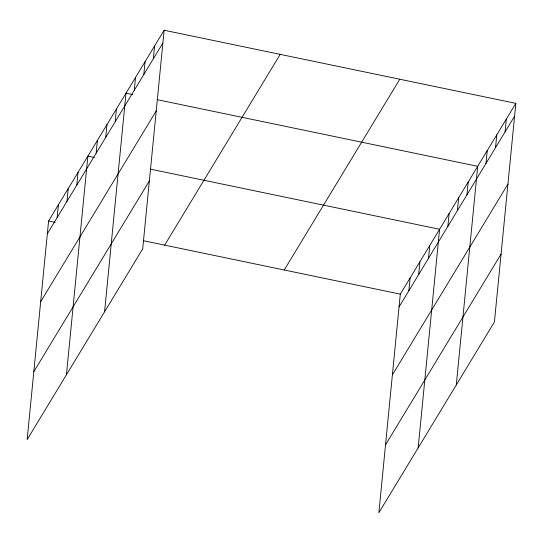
<?xml version="1.0" encoding="UTF-8"?>
<svg xmlns="http://www.w3.org/2000/svg" width="543" height="543" viewBox="0 0 543 543"><rect width="100%" height="100%" fill="white"/><g stroke="black" fill="none" stroke-linecap="round" stroke-linejoin="round"><path stroke-width="0.81" d="M164.135 30.232L48.585 220.994L27.15 439.626L142.7 248.864L164.135 30.232L515.85 103.374L494.415 322.006L378.865 512.768L400.3 294.136L515.85 103.374M57.151 217.58L58.406 204.779M66.972 201.372L68.228 188.564M76.794 185.156L78.049 172.348M66.436 374.765L87.871 156.133L94.462 157.504M96.152 153.201L97.407 140.399M105.681 137.467L106.937 124.659M115.218 121.727L116.473 108.919M104.568 311.818L126.003 93.186L132.594 94.557M134.284 90.253L135.54 77.445M143.814 74.513L145.069 61.712M153.35 58.773L154.606 45.972M408.865 290.722L410.121 277.921M418.687 274.507L419.943 261.706M428.508 258.298L429.764 245.49M418.151 447.907L439.586 229.275L150.431 169.144M447.866 226.343L449.122 213.542M457.396 210.603L458.652 197.801M466.932 194.869L468.188 182.061M456.283 384.96L477.718 166.328L157.287 99.688M485.999 163.395L487.254 150.587M495.528 147.655L496.784 134.847M505.065 131.915L506.32 119.114M47.329 233.795L162.88 43.04M40.671 301.718L156.221 110.962M33.809 371.704L149.359 180.941M164.651 245.131L280.202 54.368M284.233 270L399.784 79.237M399.044 306.938L514.594 116.182M392.385 374.86L507.936 184.104M385.523 444.846L501.074 254.083M48.585 220.994L55.176 222.365M143.25 240.678L400.3 294.136"/></g></svg>
